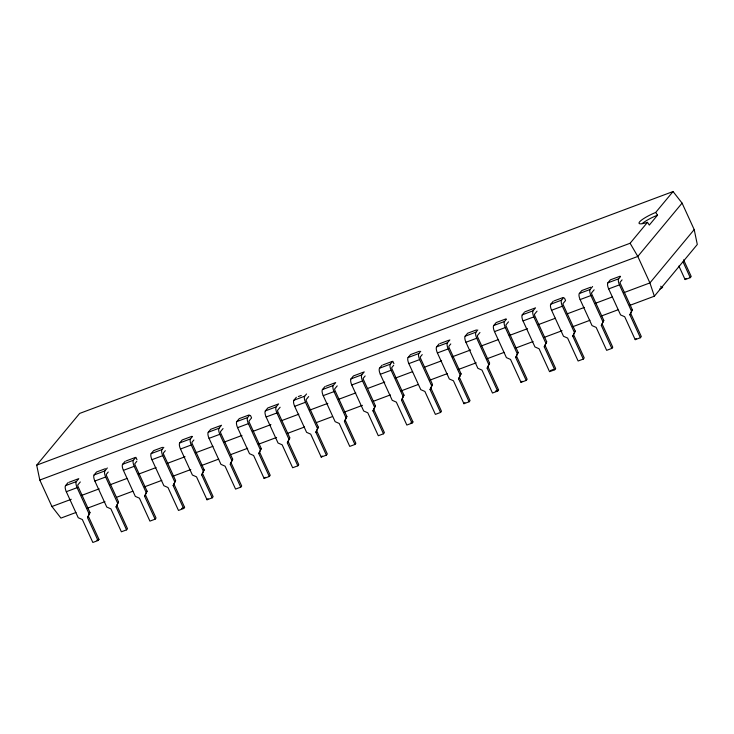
<?xml version="1.0" encoding="UTF-8"?>
<svg xmlns="http://www.w3.org/2000/svg" width="734" height="734" viewBox="0 0 734 734"><rect width="100%" height="100%" fill="white"/><g stroke="black" fill="none" stroke-linecap="round" stroke-linejoin="round"><path stroke-width="1.1" d="M67.996 482.66L65.537 485.633A5.055 1.789 69.5 0 0 66.308 491.707L78.226 517.727L82.346 519.544L92.842 542.463L98.007 540.536L87.52 517.608L89.961 512.552L78.052 486.532A1.34 0.477 69.5 0 1 77.841 484.917L80.309 481.954M87.52 517.608L89.961 512.552M105.375 468.687L96.549 471.99L94.08 474.962A5.055 1.789 69.5 0 0 94.86 481.036L106.769 507.056L110.889 508.873L121.385 531.792L126.56 529.856L116.064 506.937L118.513 501.882L106.595 475.852A1.34 0.477 69.5 0 1 106.393 474.247L108.237 472.017M116.064 506.937L118.513 501.882M125.092 461.319L122.624 464.283A5.055 1.789 69.5 0 0 123.404 470.356L135.313 496.386L139.442 498.193L149.929 521.122L155.103 519.186L144.607 496.267L147.057 491.202L135.139 465.182A1.34 0.477 69.5 0 1 134.937 463.576L136.781 461.347M144.607 496.267L147.057 491.202M162.462 447.336L153.635 450.639L151.167 453.612A5.055 1.789 69.5 0 0 151.947 459.686L163.865 485.706L167.985 487.523L178.481 510.442L183.647 508.515L173.151 485.587L175.6 480.531L163.682 454.511A1.34 0.477 69.5 0 1 163.48 452.896L165.333 450.676M173.151 485.587L175.6 480.531M191.987 436.299L182.179 439.969L179.72 442.932A5.055 1.789 69.5 0 0 180.491 449.015L192.409 475.036L196.528 476.852L207.025 499.771L212.19 497.836L201.703 474.916L204.144 469.861L192.235 443.831A1.34 0.477 69.5 0 1 192.024 442.226L193.877 439.996M201.703 474.916L204.144 469.861M208.263 432.262L219.053 428.225L221.512 425.261L210.722 429.289L208.263 432.262A5.055 1.789 69.5 0 0 209.043 438.336L220.952 464.356L225.072 466.173L235.568 489.092L240.734 487.165L230.247 464.246L232.687 459.181L220.778 433.161A1.34 0.477 69.5 0 1 220.567 431.555L223.035 428.583M230.247 464.246L232.687 459.181M249.083 414.949L239.275 418.619L236.807 421.591A5.055 1.789 69.5 0 0 237.587 427.665L249.496 453.685L253.615 455.502L264.112 478.421L269.286 476.485L258.79 453.566L261.24 448.511L249.321 422.49A1.34 0.477 69.5 0 1 249.12 420.876L251.578 417.912L250.441 415.416M258.79 453.566L261.24 448.511M265.35 410.912L276.14 406.884L278.608 403.911L267.818 407.948L265.35 410.912A5.055 1.789 69.5 0 0 266.13 416.985L278.039 443.015L282.168 444.822L292.655 467.751L297.83 465.815L287.333 442.896L289.783 437.831L277.865 411.811A1.34 0.477 69.5 0 1 277.663 410.205L280.131 407.232M287.333 442.896L289.783 437.831M296.362 397.268L293.894 400.241A5.055 1.789 69.5 0 0 294.673 406.315L306.592 432.335L310.711 434.152L321.208 457.071L326.373 455.144L315.877 432.216L318.327 427.16L306.417 401.14A1.34 0.477 69.5 0 1 306.206 399.535L308.675 396.562M315.877 432.216L318.327 427.16M324.905 386.598L322.446 389.571A5.055 1.789 69.5 0 0 323.217 395.644L335.135 421.665L339.255 423.481L349.751 446.4L354.917 444.465L344.429 421.545L346.87 416.49L334.961 390.46A1.34 0.477 69.5 0 1 334.75 388.855L337.218 385.891M344.429 421.545L346.87 416.49M350.99 378.891L361.779 374.863L364.238 371.89L353.449 375.927L350.99 378.891A5.055 1.789 69.5 0 0 351.769 384.965L363.679 410.994L367.798 412.802L378.294 435.73L383.469 433.794L372.973 410.875L375.413 405.81L363.504 379.79A1.34 0.477 69.5 0 1 363.302 378.184L365.147 375.955M372.973 410.875L375.413 405.81M382.001 365.248L379.533 368.22A5.055 1.789 69.5 0 0 380.313 374.294L392.222 400.314L396.351 402.131L406.838 425.05L412.013 423.123L401.516 400.195L403.966 395.14L392.048 369.119A1.34 0.477 69.5 0 1 391.846 367.505L393.69 365.284M401.516 400.195L403.966 395.14M419.371 351.274L410.545 354.577L408.076 357.55A5.055 1.789 69.5 0 0 408.856 363.624L420.775 389.644L424.894 391.461L435.39 414.38L440.556 412.444L430.06 389.525L432.509 384.469L420.591 358.44A1.34 0.477 69.5 0 1 420.389 356.834L422.233 354.605M430.06 389.525L432.509 384.469M439.088 343.907L436.62 346.87A5.055 1.789 69.5 0 0 437.4 352.944L449.318 378.973L453.438 380.781L463.934 403.709L469.099 401.773L458.603 378.854L461.053 373.789L449.144 347.769A1.34 0.477 69.5 0 1 448.933 346.164L450.786 343.934M458.603 378.854L461.053 373.789M476.458 329.924L467.631 333.227L465.173 336.2A5.055 1.789 69.5 0 0 465.943 342.273L477.862 368.294L481.981 370.11L492.477 393.029L497.643 391.094L487.156 368.174L489.596 363.119L477.687 337.099A1.34 0.477 69.5 0 1 477.476 335.484L479.944 332.52M487.156 368.174L489.596 363.119M505.992 318.886L496.184 322.556L493.716 325.52A5.055 1.789 69.5 0 0 494.496 331.603L506.405 357.623L510.525 359.44L521.021 382.359L526.195 380.423L515.699 357.504L518.149 352.439L506.231 326.419A1.34 0.477 69.5 0 1 506.029 324.813L508.488 321.841M515.699 357.504L518.149 352.439M524.113 312.62L522.259 314.849A5.055 1.789 69.5 0 0 523.039 320.923L534.948 346.943L539.077 348.76L549.564 371.679L554.739 369.752L544.243 346.824L546.692 341.769L534.774 315.748A1.34 0.477 69.5 0 1 534.572 314.143L537.031 311.17M544.243 346.824L546.692 341.769M553.271 301.206L550.803 304.179A5.055 1.789 69.5 0 0 551.583 310.253L563.501 336.273L567.621 338.09L578.117 361.009L583.282 359.073L572.786 336.154L575.236 331.098L563.317 305.069A1.34 0.477 69.5 0 1 563.116 303.463L565.584 300.5L564.437 298.004M572.786 336.154L575.236 331.098M590.641 287.233L581.814 290.536L579.346 293.499A5.055 1.789 69.5 0 0 580.126 299.573L592.044 325.602L596.164 327.41L606.66 350.338L611.826 348.402L601.329 325.483L603.779 320.419L591.87 294.398A1.34 0.477 69.5 0 1 591.659 292.793L594.127 289.82M601.329 325.483L603.779 320.419M620.166 276.195L610.358 279.856L607.899 282.829A5.055 1.789 69.5 0 0 608.669 288.902L620.588 314.923L624.707 316.739L635.204 339.659L640.369 337.732L629.882 314.803L632.323 309.748L620.413 283.728A1.34 0.477 69.5 0 1 620.202 282.113L622.056 279.893M629.882 314.803L632.323 309.748M75.969 512.479L60.94 518.094L51.921 506.515L39.801 480.045L36.7 465.145L79.648 413.425L673.06 191.537L682.079 203.116L694.199 229.586L697.3 244.486L654.352 296.206L629.671 305.427M65.537 485.633L76.327 481.596L78.786 478.632M94.08 474.962L104.87 470.925L107.329 467.953M122.624 464.283L133.414 460.246L135.882 457.282L137.019 459.778M151.167 453.612L161.957 449.575L163.81 447.345M98.007 540.536L98.962 539.389L88.465 516.47M179.72 442.932L190.501 438.904L192.354 436.675M126.56 529.856L127.505 528.719L117.009 505.79M155.103 519.186L156.048 518.039L145.561 495.12M236.807 421.591L247.597 417.554L249.441 415.325M183.647 508.515L184.601 507.368L174.105 484.449M207.025 499.771L207.97 498.625M212.19 497.836L213.144 496.698L202.648 473.769M293.894 400.241L304.683 396.204L306.537 393.984M240.734 487.165L241.688 486.018L231.192 463.099M322.446 389.571L333.227 385.534L335.695 382.561M264.112 478.421L265.066 477.274M269.286 476.485L270.231 475.348L259.735 452.428M297.83 465.815L298.775 464.668L288.288 441.749M379.533 368.22L390.323 364.183L392.791 361.22L393.929 363.706M321.208 457.071L322.153 455.933M326.373 455.144L327.327 453.997L316.831 431.078M408.076 357.55L418.866 353.513L420.72 351.283M354.917 444.465L355.871 443.327L345.375 420.398M436.62 346.87L447.41 342.833L449.878 339.87M383.469 433.794L384.414 432.647L373.918 409.728M465.173 336.2L475.953 332.163L477.806 329.933M412.013 423.123L412.958 421.977L402.461 399.057M493.716 325.52L504.506 321.492L506.35 319.262M440.556 412.444L441.501 411.306L431.014 388.378M522.259 314.849L533.049 310.812L535.517 307.849L524.727 311.877M463.934 403.709L464.879 402.562M469.099 401.773L470.054 400.626L459.557 377.707M550.803 304.179L561.593 300.142L563.446 297.912M497.643 391.094L498.597 389.956L488.101 367.037M579.346 293.499L590.136 289.471L592.604 286.499M36.7 465.145L630.111 243.257L647.48 222.338L649.296 225.081L657.545 215.145L655.691 212.447L673.06 191.537M521.021 382.359L521.975 381.212M526.195 380.423L527.14 379.276L516.644 356.357M607.899 282.829L618.689 278.792L620.533 276.571M682.079 203.116L637.8 256.441L39.801 480.045M554.739 369.752L555.684 368.606L545.188 345.686M583.282 359.073L584.227 357.935L573.74 335.016M694.199 229.586L649.92 282.911L624.148 292.545M611.826 348.402L612.78 347.255L602.284 324.336M659.655 289.086L662.674 287.168M635.204 339.659L636.149 338.521M678.895 266.029L685.097 279.571L686.042 278.434M640.369 337.732L641.323 336.585L630.827 313.666M685.097 279.571L690.263 277.645L691.217 276.498L683.583 259.827M68.978 482.293L77.804 478.999M126.074 460.952L134.9 457.649M298.325 396.534L301.27 395.442M325.887 386.231L334.713 382.928M382.983 364.881L391.809 361.587M440.07 343.54L448.896 340.237M554.253 300.839L563.079 297.536M66.308 491.707L77.098 487.67A5.055 1.789 69.5 0 1 76.327 481.596M94.86 481.036L105.65 476.999A5.055 1.789 69.5 0 1 104.87 470.925M123.404 470.356L134.194 466.329A5.055 1.789 69.5 0 1 133.414 460.246M151.947 459.686L162.737 455.649A5.055 1.789 69.5 0 1 161.957 449.575M180.491 449.015L191.28 444.978A5.055 1.789 69.5 0 1 190.501 438.904M209.043 438.336L219.824 434.308A5.055 1.789 69.5 0 1 219.053 428.225M237.587 427.665L248.376 423.628A5.055 1.789 69.5 0 1 247.597 417.554M266.13 416.985L276.92 412.958A5.055 1.789 69.5 0 1 276.14 406.884M294.673 406.315L305.463 402.278A5.055 1.789 69.5 0 1 304.683 396.204M323.217 395.644L334.007 391.607A5.055 1.789 69.5 0 1 333.227 385.534M351.769 384.965L362.55 380.937A5.055 1.789 69.5 0 1 361.779 374.863M380.313 374.294L391.103 370.257A5.055 1.789 69.5 0 1 390.323 364.183M408.856 363.624L419.646 359.587A5.055 1.789 69.5 0 1 418.866 353.513M437.4 352.944L448.19 348.916A5.055 1.789 69.5 0 1 447.41 342.833M465.943 342.273L476.733 338.236A5.055 1.789 69.5 0 1 475.953 332.163M494.496 331.603L505.286 327.566A5.055 1.789 69.5 0 1 504.506 321.492M523.039 320.923L533.829 316.886A5.055 1.789 69.5 0 1 533.049 310.812M551.583 310.253L562.372 306.216A5.055 1.789 69.5 0 1 561.593 300.142M580.126 299.573L590.916 295.545A5.055 1.789 69.5 0 1 590.136 289.471M608.669 288.902L619.459 284.865A5.055 1.789 69.5 0 1 618.689 278.792M51.921 506.515L71.253 499.294M81.988 495.276L99.163 488.853M109.898 484.835L127.074 478.412M138.891 473.999L156.067 467.576M166.802 463.558L185.051 456.741M195.785 452.722L212.961 446.3M223.705 442.29L241.954 435.464M252.689 431.445L270.938 424.619M281.673 420.61L298.848 414.187M309.592 410.168L327.841 403.342M338.576 399.333L355.751 392.91M367.56 388.488L384.735 382.065M395.479 378.056L412.655 371.633M424.463 367.211L441.639 360.789M452.373 356.779L470.622 349.953M481.366 345.934L498.542 339.512M509.277 335.502L527.526 328.676M538.261 324.657L555.436 318.235M567.254 313.822L584.429 307.399M595.164 303.39L612.339 296.958M86.695 508.469L104.934 501.643M116.743 497.23L132.836 491.211M144.644 486.798L161.81 480.375M172.545 476.366L190.785 469.54M201.511 465.53L218.686 459.108M230.485 454.695L247.661 448.281M258.386 444.263L276.626 437.446M287.361 433.427L304.527 427.014M316.336 422.601L332.429 416.582M344.237 412.159L362.477 405.342M373.211 401.333L390.378 394.91M401.113 390.901L418.279 384.478M430.078 380.065L447.254 373.643M457.979 369.633L476.219 362.807M486.954 358.798L504.12 352.375M515.929 347.962L533.095 341.539M543.83 337.53L562.07 330.713M572.804 326.694L589.971 320.281M601.77 315.859L617.872 309.84M96.897 540.16L98.962 539.389M181.491 508.524L184.601 507.368M410.893 422.747L412.958 421.977M495.496 391.112L498.597 389.956M550.518 370.542L553.62 369.376M630.111 243.257L637.8 256.441L649.92 282.911L654.352 296.206M683.106 262.01L690.263 277.645M660.765 286.232L661.719 288.315M619.459 284.865L631.378 310.895M590.916 295.545L602.834 321.565M562.372 306.216L574.282 332.236M533.829 316.886L545.738 342.916M505.286 327.566L517.195 353.586M476.733 338.236L488.651 364.257M448.19 348.916L460.108 374.936M419.646 359.587L431.555 385.607M391.103 370.257L403.012 396.287M362.55 380.937L374.468 406.957M334.007 391.607L345.925 417.628M305.463 402.278L317.382 428.307M276.92 412.958L288.829 438.978M248.376 423.628L260.286 449.648M219.824 434.308L231.742 460.328M191.28 444.978L203.199 470.999M162.737 455.649L174.655 481.669M134.194 466.329L146.103 492.349M105.65 476.999L117.559 503.019M77.098 487.67L89.016 513.699M647.48 222.338A16.295 3.028 -24.6 0 1 639.598 221.879A16.295 3.028 -24.6 0 1 655.691 212.447M642.342 223.439A16.295 3.028 -24.6 0 1 657.545 215.145"/></g></svg>
